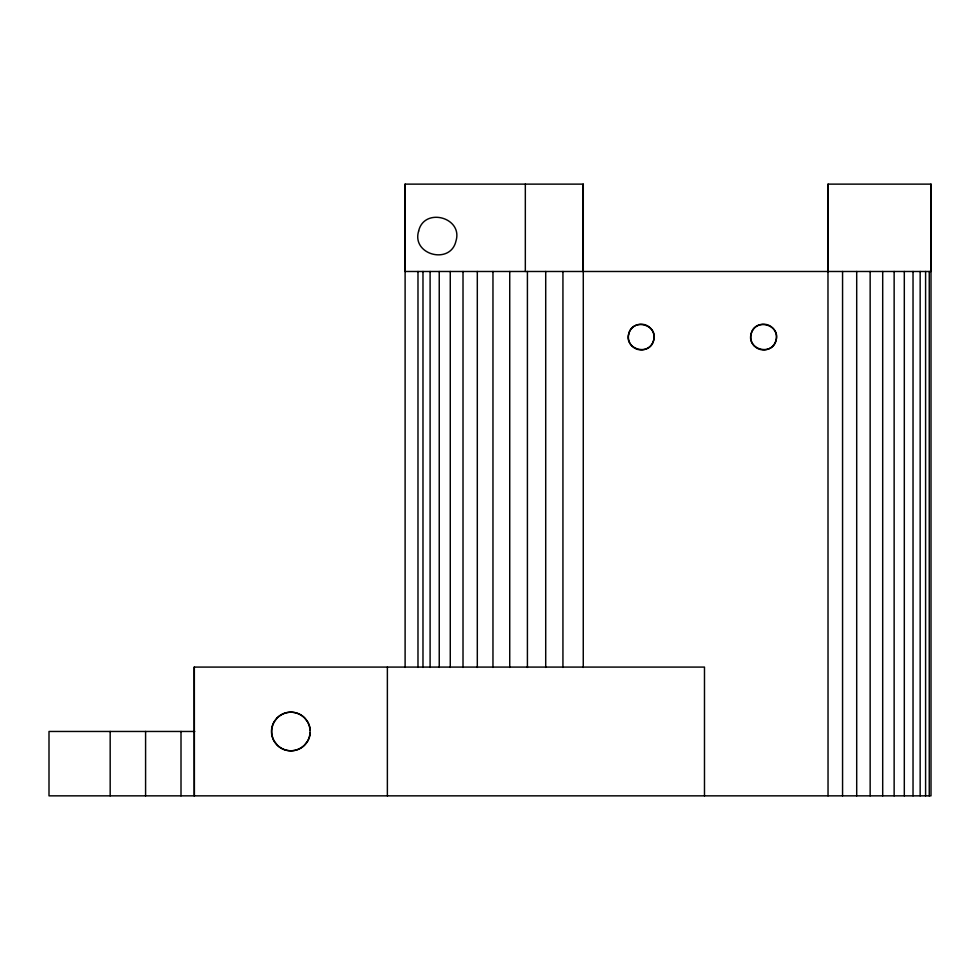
<?xml version="1.0" encoding="UTF-8"?>
<svg xmlns="http://www.w3.org/2000/svg" width="980" height="980" viewBox="0 0 980 980"><rect width="100%" height="100%" fill="white"/><g stroke="black" fill="none" stroke-linecap="round" stroke-linejoin="round"><path stroke-width="1.47" d="M405.108 667.429L405.108 184.13L583.284 184.13L583.259 667.429M417.982 667.429L417.982 271.485M422.98 667.429L422.98 271.485M430.098 667.429L430.098 271.485M439.236 667.429L439.236 271.485M450.261 667.429L450.261 271.485M463.013 667.429L463.013 271.485M477.309 667.429L477.309 271.485M492.965 667.429L492.965 271.485M509.735 667.429L509.735 271.485M527.412 667.429L527.412 271.485M545.713 667.429L545.713 271.485M562.937 667.429L562.937 271.485M828.112 271.24L828.112 184.13L931 184.13L931 795.846L49 795.846L49 731.46L194.763 731.46M842.567 795.846L842.567 271.485M856.704 795.846L856.704 271.485M870.154 795.846L870.154 271.485M882.698 795.846L882.698 271.485M894.14 795.846L894.14 271.485M904.307 795.846L904.307 271.485M913.029 795.846L913.029 271.485M920.159 795.846L920.159 271.485M925.598 795.846L925.598 271.485M929.248 795.846L929.248 271.485M828.039 795.846L827.978 271.485M931 184.13L931 271.485L405.108 271.485L405.108 184.13M828.027 184.13L828.027 271.485M704.485 795.87L704.485 667.086L194.199 667.086L194.261 795.87M583.186 184.13L583.198 271.276M525.329 184.13L525.329 271.485M387.37 667.086L387.37 795.87M194.334 667.086L194.395 795.87M181.006 731.46L181.006 795.846M145.591 731.46L145.591 795.846M110.177 731.46L110.177 795.846M310.256 732.734A19.318 19.318 0 0 1 277.316 745.143L274.253 741.137A19.318 19.318 0 0 1 304.633 717.826L307.708 721.819A19.318 19.318 0 0 1 310.256 730.223M418.644 231.06C411.306 254.788 450.445 265.274 455.957 241.068C463.283 217.339 424.156 206.854 418.644 231.06M628.768 333.727C623.88 349.541 649.961 356.536 653.636 340.391C658.523 324.576 632.443 317.581 628.768 333.727M751.158 333.727C746.27 349.541 772.363 356.536 776.038 340.391C780.925 324.576 754.833 317.581 751.158 333.727M277.12 717.826L274.057 721.819A19.318 19.318 0 0 0 304.437 745.143L307.512 741.137A19.318 19.318 0 0 0 277.12 717.826M754.49 346.161A12.875 12.875 0 0 0 776.038 340.391A12.875 12.875 0 0 0 760.272 324.625A12.875 12.875 0 0 0 754.49 346.161M632.1 346.161A12.875 12.875 0 0 0 653.636 340.391A12.875 12.875 0 0 0 637.87 324.625A12.875 12.875 0 0 0 632.1 346.161"/></g></svg>
